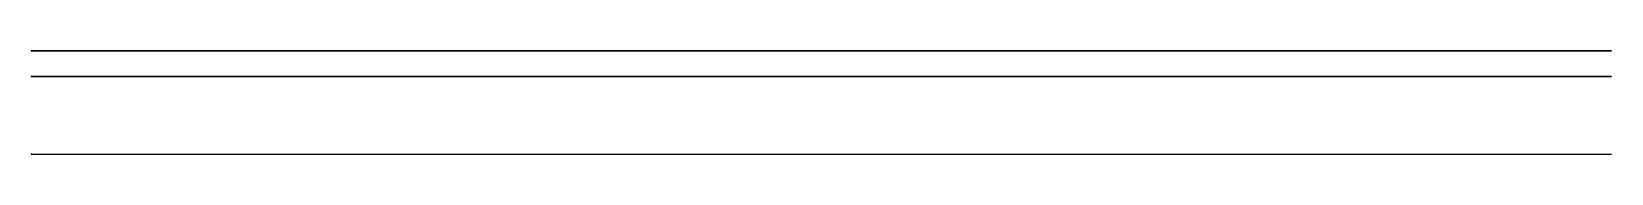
# Model space of a CAD drawing. Header units: centimetres. Extents: x 0 to 6.1, y 0 to 0.4.
import ezdxf

# ---------------------------------------------------------------- set-up
doc = ezdxf.new("R2010")
doc.units = ezdxf.units.CM
doc.header["$MEASUREMENT"] = 0
for name, color, linetype in [('build_plate_wall_bottom v1_Sketch1', 7, 'Continuous'), ('build_plate_wall_bottom v1_Sketch2', 7, 'Continuous'), ('build_plate_wall_bottom v1_Sketch3', 7, 'Continuous'), ('build_plate_wall_bottom v1_Sketch4', 7, 'Continuous'), ('build_plate_wall_bottom v1_Sketch5', 7, 'Continuous'), ('build_plate_wall_bottom v1_Sketch6', 7, 'Continuous')]:
    doc.layers.add(name, color=color, linetype=linetype)

msp = doc.modelspace()

# ---------------------------------------------------------------- linework, layer by layer
at = {"layer": 'build_plate_wall_bottom v1_Sketch1'}
for p, q in [((0, 0), (6.1, 0)), ((0, 0), (0, 0, -1.6)), ((0, 0, -1.6), (4.5, 0, -1.6)), ((4.5, 0, -1.6), (4.5, 0, -9.5)), ((4.5, 0, -9.5), (6.1, 0, -9.5)), ((6.1, 0), (6.1, 0, -9.5))]:
    msp.add_line(p, q, dxfattribs=at)
msp.add_point((0, 0), dxfattribs=at)
at = {"layer": 'build_plate_wall_bottom v1_Sketch2'}
for p, q in [((0, 0.3), (6.1, 0.3)), ((4.5, 0.3, -1.6), (0, 0.3, -1.6)), ((0, 0.3, -1.6), (0, 0.3)), ((0, 0.3), (0, 0.3, -0.4)), ((0, 0.3, -0.4), (5.7, 0.3, -0.4)), ((6.1, 0.3, -9.5), (4.5, 0.3, -9.5)), ((4.5, 0.3, -9.5), (4.5, 0.3, -1.6)), ((5.7, 0.3, -0.4), (5.7, 0.3, -9.5)), ((6.1, 0.3), (6.1, 0.3, -9.5))]:
    msp.add_line(p, q, dxfattribs=at)
msp.add_point((0, 0.3), dxfattribs=at)
at = {"layer": 'build_plate_wall_bottom v1_Sketch3'}
for p, q in [((0, 0.4), (6.1, 0.4)), ((5.7, 0.4, -0.4), (0, 0.4, -0.4)), ((0, 0.4, -0.4), (0, 0.4)), ((0, 0.4, -0.4), (1.9, 0.4, -0.4)), ((1.9, 0.4, -0.4), (1.9, 0.4)), ((6.1, 0.4, -9.5), (5.7, 0.4, -9.5)), ((5.7, 0.4, -9.5), (5.7, 0.4, -0.4)), ((6.1, 0.4), (6.1, 0.4, -9.5))]:
    msp.add_line(p, q, dxfattribs=at)
msp.add_point((0, 0.4), dxfattribs=at)
at = {"layer": 'build_plate_wall_bottom v1_Sketch4'}
for p, q in [((1.9, 0.4, -0.4), (1.9, 0.4)), ((1.9, 0.4), (6.1, 0.4)), ((5.7, 0.4, -0.4), (1.9, 0.4, -0.4)), ((1.9, 0.4, -0.4), (3.8, 0.4, -0.4)), ((3.8, 0.4, -0.4), (3.8, 0.4)), ((3.8, 0.4), (6.1, 0.4)), ((6.1, 0.4, -9.5), (5.7, 0.4, -9.5)), ((5.7, 0.4, -9.5), (5.7, 0.4, -0.4)), ((6.1, 0.4, -2.3), (5.7, 0.4, -2.3)), ((6.1, 0.4), (6.1, 0.4, -9.5)), ((6.1, 0.4), (6.1, 0.4, -2.3))]:
    msp.add_line(p, q, dxfattribs=at)
msp.add_point((0, 0.4), dxfattribs=at)
at = {"layer": 'build_plate_wall_bottom v1_Sketch5'}
for p, q in [((5.7, 0.4, -2.3), (6.1, 0.4, -2.3)), ((6.1, 0.4, -9.5), (5.7, 0.4, -9.5)), ((5.7, 0.4, -9.5), (5.7, 0.4, -2.3)), ((6.1, 0.4, -4.1), (5.7, 0.4, -4.1)), ((5.7, 0.4, -4.1), (5.7, 0.4, -5.9)), ((5.7, 0.4, -5.9), (6.1, 0.4, -5.9)), ((6.1, 0.4, -2.3), (6.1, 0.4, -9.5)), ((6.1, 0.4, -2.3), (6.1, 0.4, -4.1))]:
    msp.add_line(p, q, dxfattribs=at)
msp.add_point((0, 0.4), dxfattribs=at)
at = {"layer": 'build_plate_wall_bottom v1_Sketch6'}
for p, q in [((5.7, 0.4, -5.9), (6.1, 0.4, -5.9)), ((6.1, 0.4, -9.5), (5.7, 0.4, -9.5)), ((5.7, 0.4, -9.5), (5.7, 0.4, -5.9)), ((6.1, 0.4, -7.7), (5.7, 0.4, -7.7)), ((6.1, 0.4, -5.9), (6.1, 0.4, -9.5)), ((6.1, 0.4, -9.5), (6.1, 0.4, -7.7))]:
    msp.add_line(p, q, dxfattribs=at)
msp.add_point((0, 0.4), dxfattribs=at)

doc.saveas('drawing.dxf')
